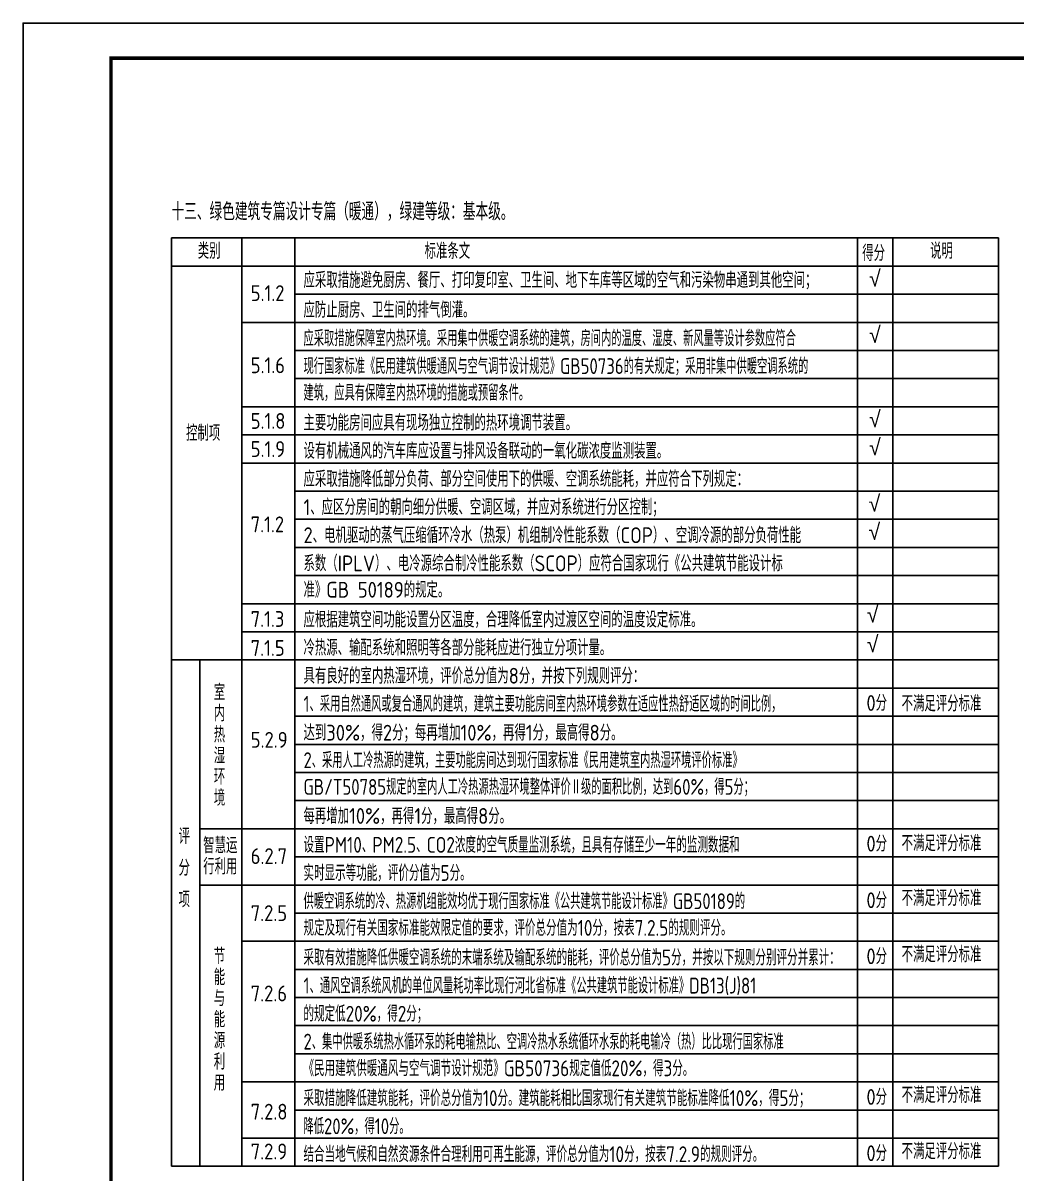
# Model space of a CAD drawing. Extents: x 1485827 to 1655027, y -76676 to -17276.
# Drawn here: x 1570927 to 1599176, y -50004 to -17276 of the extents above; entities that cross this region are included whole.
import ezdxf
from ezdxf.enums import TextEntityAlignment as Align

# ---------------------------------------------------------------- set-up
doc = ezdxf.new("R2010")
doc.units = 0
doc.header["$LTSCALE"] = 1000
doc.header["$MEASUREMENT"] = 0
doc.layers.add('PUB_TEXT', color=7, linetype='Continuous')
doc.layers.add('TK', color=4, linetype='Continuous')
doc.styles.add('HZTXT1', font='romans.shx', dxfattribs={"width": 0.7, "bigfont": 'GBHZFS.SHX'})
doc.styles.get("Standard").update_dxf_attribs({"font": 'gbenor.shx', "bigfont": 'gbcbig.shx'})
doc.styles.add('工程字', font='gbenor.shx', dxfattribs={"bigfont": 'gbcbig.shx'})

# ---------------------------------------------------------------- blocks, each defined once
blk = doc.blocks.new('*U28')
at = {"color": 3}
blk.add_lwpolyline([(-84100, 0), (0, 0), (0, 59400), (-84100, 59400)], close=True, dxfattribs=at)
at = {"color": 3, "const_width": 100}
blk.add_lwpolyline([(-81600, 1000), (-1000, 1000), (-1000, 58400), (-81600, 58400)], close=True, dxfattribs=at)
at = {"layer": 'TK', "color": 4, "style": 'HZTXT1'}
for tag, height, width, p in [('项目负责1', 400, 0.6, (-4500, 19196)), ('项目负责2', 400, 0.6, (-4500, 18296)), ('专责', 400, 0.6, (-4500, 17396)), ('审定', 400, 0.6, (-4500, 16496)), ('审核', 400, 0.6, (-4500, 15596)), ('校对', 400, 0.6, (-4500, 14696)), ('设计', 400, 0.6, (-4500, 13796)), ('绘图', 400, 0.6, (-4500, 12896)), ('建设单位', 450, 0.6, (-4500, 11050)), ('工号', 400, 0.5, (-5501, 3507)), ('版次', 400, 0.7, (-2138, 3498)), ('阶段', 400, 0.7, (-2138, 2498)), ('比例', 400, 0.7, (-5491, 1513)), ('日期', 400, 0.7, (-2138, 1498))]:
    blk.add_attdef(tag, text='', height=height, dxfattribs=dict(at, width=width)).set_placement(p, align=Align.MIDDLE)
at = {"layer": 'TK', "color": 1, "lineweight": -3, "style": 'HZTXT1', "width": 0.6}
blk.add_attdef('工程名称', text='', height=450, dxfattribs=at).set_placement((-4500, 9050), align=Align.MIDDLE)
at = {"layer": 'TK', "color": 4, "lineweight": -3, "style": 'HZTXT1', "width": 0.6}
blk.add_attdef('子项名称', text='', height=450, dxfattribs=at).set_placement((-4500, 7050), align=Align.MIDDLE)
at = {"layer": 'TK', "color": 1, "lineweight": -3, "width": 0.6, "flags": 104}
blk.add_attdef('图名', text='', height=400, dxfattribs=at).set_placement((-4558, 4958), align=Align.MIDDLE_CENTER)
at = {"layer": 'TK', "color": 1, "style": 'HZTXT1', "width": 0.7}
blk.add_attdef('图号', text='', height=400, dxfattribs=at).set_placement((-5491, 2513), align=Align.MIDDLE)

msp = doc.modelspace()

# ---------------------------------------------------------------- linework, layer by layer
at = {"layer": 'PUB_TEXT'}
for p, q in [((1575147.8, -23387.5, 0), (1598647.7, -23387.5, 0)), ((1575147.8, -23387.5, 0), (1575147.8, -49786.4, 0)), ((1577147.8, -23387.5, 0), (1577147.8, -49786.3, 0)), ((1578647.8, -23387.5, 0), (1578647.8, -49786.2, 0)), ((1594647.6, -23387.5, 0), (1594644.4, -49786.2, 0)), ((1595647.6, -23387.5, 0), (1595644.4, -49786.2, 0)), ((1598647.7, -23387.5, 0), (1598647.7, -49786.1, 0)), ((1575147.8, -24187.5, 0), (1598647.7, -24187.5, 0)), ((1578647.8, -24987.5, 0), (1598647.7, -24987.5, 0)), ((1577147.8, -25787.5, 0), (1598647.7, -25787.5, 0)), ((1578647.8, -26587.5), (1598647.7, -26587.5, 0)), ((1578647.8, -27387.5, 0), (1598647.7, -27387.5, 0)), ((1577147.8, -28187.5, 0), (1598647.7, -28187.5, 0)), ((1577147.8, -28987.5, 0), (1598647.7, -28987.5, 0)), ((1577147.8, -29787.5, 0), (1598647.7, -29787.5, 0)), ((1578647.8, -30587.5, 0), (1598647.7, -30587.5, 0)), ((1578647.8, -31387.5, 0), (1598647.7, -31387.5, 0)), ((1578647.8, -32187.5, 0), (1598647.7, -32187.5, 0)), ((1578647.8, -32987.5, 0), (1598647.7, -32987.5, 0)), ((1577147.8, -33787.6, 0), (1598647.7, -33787.6, 0)), ((1577147.8, -34587.6, 0), (1598647.7, -34587.6, 0)), ((1575147.8, -35387.2, 0), (1598647.7, -35387.3, 0)), ((1575947.9, -35384.2, 0), (1575947.9, -49786.4, 0)), ((1578647.8, -36186.8, 0), (1598647.7, -36186.8, 0)), ((1578647.8, -36986.8, 0), (1598647.7, -36986.8, 0)), ((1578647.8, -37786.8, 0), (1598647.7, -37786.8, 0)), ((1578647.8, -38586.8, 0), (1598647.7, -38586.8, 0)), ((1578647.8, -39386.8, 0), (1598647.7, -39386.8, 0)), ((1575947.9, -40186.8, 0), (1598647.7, -40186.8, 0)), ((1578647.8, -40986.8, 0), (1598647.7, -40986.8, 0)), ((1575947.9, -41786.8, 0), (1598647.7, -41786.8, 0)), ((1578647.8, -42586.5, 0), (1598647.7, -42586.5, 0)), ((1577147.8, -43386.6, 0), (1598647.7, -43386.5, 0)), ((1578647.8, -44186.5, 0), (1598647.7, -44186.5, 0)), ((1578647.8, -44986.5, 0), (1598647.7, -44986.5, 0)), ((1578647.8, -45786.5, 0), (1598647.7, -45786.5, 0)), ((1578647.8, -46586.5, 0), (1598647.7, -46586.5, 0)), ((1577147.8, -47386.4, 0), (1598647.7, -47386.4, 0)), ((1578647.8, -48186.2, 0), (1598647.7, -48186.3, 0)), ((1598647.7, -48986.1, 0), (1577147.8, -48986.3, 0)), ((1598647.7, -49786.1, 0), (1575147.8, -49786.4, 0))]:
    msp.add_line(p, q, dxfattribs=at)

# ---------------------------------------------------------------- block references
msp.add_blockref('*U28', (1655026.6, -76675.7))

# ---------------------------------------------------------------- texts
at = {"insert": (1575147.4, -22387.5, 0), "char_height": 500, "width": 20000, "attachment_point": 1, "style": '工程字'}
msp.add_mtext('十三、绿色建筑专篇设计专篇（暖通），绿建等级：基本级。', dxfattribs=at)
at = {"char_height": 450, "attachment_point": 1, "style": '工程字'}
for s, insert, width, line_spacing_factor in [('室内热湿环境', (1576347.9, -36081.5, 0), 500, 0.8), ('评分项', (1575347.8, -40172.8, 0), 500, 1.2), ('智慧运行利用', (1576047.9, -40433.8, 0), 1200, 0.8), ('节能与能源利用', (1576347.9, -43583.7, 0), 500, 0.8)]:
    msp.add_mtext(s, dxfattribs=dict(at, insert=insert, width=width, line_spacing_factor=line_spacing_factor))
at = {"layer": 'PUB_TEXT', "style": '工程字'}
for s, p in [('类别', (1575893.8, -23981.2, 0)), ('标准条文', (1582339.8, -23984.3, 0)), ('得分', (1594779, -24042.8, 0)), ('说明', (1596706.8, -23981.2, 0)), ('应采取措施避免厨房、餐厅、打印复印室、卫生间、地下车库等区域的空气和污染物串通到其他空间；', (1578897.8, -24810.2, 0)), ('√', (1594974.4, -24767.9, 0)), ('5.1.2', (1577397.8, -25181.5, 0)), ('应防止厨房、卫生间的排气倒灌。', (1578897.8, -25657.5, 0)), ('√', (1594974.4, -26367.9, 0)), ('5.1.6', (1577397.8, -27233.2, 0)), ('5.1.8', (1577397.8, -28815.7, 0)), ('主要功能房间应具有现场独立控制的热环境调节装置。', (1578897.8, -28865.8, 0)), ('√', (1594974.4, -28767.9, 0)), ('控制项', (1575559.5, -29158.6, 0)), ('√', (1594974.4, -29567.9, 0)), ('5.1.9', (1577397.8, -29615.7, 0)), ('设有机械通风的汽车库应设置与排风设备联动的一氧化碳浓度监测装置。', (1578897.8, -29665.8, 0)), ('应采取措施降低部分负荷、部分空间使用下的供暖、空调系统能耗，并应符合下列规定：', (1578897.8, -30465.8, 0)), ('√', (1594960.5, -31167.9, 0)), ('1、应区分房间的朝向细分供暖、空调区域，并应对系统进行分区控制；', (1578897.8, -31265.8, 0)), ('7.1.2', (1577397.8, -31756.6, 0)), ('2、电机驱动的蒸气压缩循环冷水（热泵）机组制冷性能系数（COP）、空调冷源的部分负荷性能', (1578897.8, -32065.8, 0)), ('√', (1594960.5, -31967.9, 0)), ('系数（IPLV）、电冷源综合制冷性能系数（SCOP）应符合国家现行《公共建筑节能设计标', (1578897.8, -32865.8, 0)), ('准》GB 50189的规定。', (1578897.8, -33616.7, 0)), ('7.1.3', (1577397.8, -34447.9, 0)), ('应根据建筑空间功能设置分区温度，合理降低室内过渡区空间的温度设定标准。', (1578897.8, -34464, 0)), ('√', (1594910.5, -34320.3, 0)), ('√', (1594910.5, -35166, 0)), ('7.1.5', (1577397.8, -35272, 0)), ('冷热源、输配系统和照明等各部分能耗应进行独立分项计量。', (1578897.8, -35262.1, 0)), ('具有良好的室内热湿环境，评价总分值为8分，并按下列规则评分：', (1578897.8, -36062.1, 0)), ('0分', (1594897.3, -36835.9, 0)), ('不满足评分标准', (1595897.3, -36851.2, 0)), ('达到30%%%，得2分；每再增加10%%%，再得1分，最高得8分。', (1578897.8, -37681.1, 0)), ('5.2.9', (1577397.8, -37882.8, 0)), ('每再增加10%%%，再得1分，最高得8分。', (1578897.8, -40048.7, 0)), ('0分', (1594897.3, -40835.9, 0)), ('不满足评分标准', (1595897.3, -40825.4, 0)), ('6.2.7', (1577397.8, -41190.9, 0)), ('不满足评分标准', (1595897.3, -42384.6, 0)), ('0分', (1594897.3, -42445, 0)), ('7.2.5', (1577397.8, -42811.8, 0)), ('不满足评分标准', (1595897.3, -43984.6, 0)), ('0分', (1594897.3, -44038.6, 0)), ('7.2.6', (1577397.8, -45095.9, 0)), ('0分', (1594897.3, -48038.3, 0)), ('不满足评分标准', (1595897.3, -47984.3, 0)), ('7.2.8', (1577397.8, -48457.7, 0)), ('不满足评分标准', (1595897.3, -49584.2, 0)), ('7.2.9', (1577397.8, -49588.8, 0)), ('0分', (1594897.3, -49638.2, 0))]:
    msp.add_text(s, height=450, dxfattribs=at).set_placement(p)
for s, width, p in [('应采取措施保障室内热环境。采用集中供暖空调系统的建筑，房间内的温度、湿度、新风量等设计参数应符合', 0.9, (1578897.8, -26465.8, 0)), ('现行国家标准《民用建筑供暖通风与空气调节设计规范》GB50736的有关规定；采用非集中供暖空调系统的', 0.9, (1578897.8, -27256.5, 0)), ('建筑，应具有保障室内热环境的措施或预留条件。', 0.9, (1578897.8, -28015.6, 0)), ('1、采用自然通风或复合通风的建筑，建筑主要功能房间室内热环境参数在适应性热舒适区域的时间比例，', 0.9, (1578897.8, -36862.1, 0)), ('2、采用人工冷热源的建筑，主要功能房间达到现行国家标准《民用建筑室内热湿环境评价标准》', 0.9, (1578897.8, -38462.1, 0)), ('GB/T50785规定的室内人工冷热源热湿环境整体评价Ⅱ级的面积比例，达到60%%%，得5分；', 0.9, (1578897.8, -39220.9, 0)), ('设置PM10、PM2.5、CO2浓度的空气质量监测系统，且具有存储至少一年的监测数据和', 0.925, (1578897.8, -40869.6, 0)), ('实时显示等功能，评价分值为5分。 ', 0.925, (1578897.8, -41669.6, 0)), ('供暖空调系统的冷、热源机组能效均优于现行国家标准《公共建筑节能设计标准》GB50189的', 0.9, (1578897.8, -42472.3, 0)), ('规定及现行有关国家标准能效限定值的要求，评价总分值为10分，按表7.2.5的规则评分。', 0.925, (1578897.8, -43231.1, 0)), ('采取有效措施降低供暖空调系统的末端系统及输配系统的能耗，评价总分值为5分，并按以下规则分别评分并累计：', 0.925, (1578897.8, -44072.3, 0)), ('1、通风空调系统风机的单位风量耗功率比现行河北省标准《公共建筑节能设计标准》DB13(J)81', 0.9, (1578897.8, -44872.3, 0)), ('的规定低20%%%，得2分；', 0.925, (1578897.8, -45672.3, 0)), ('2、集中供暖系统热水循环泵的耗电输热比、空调冷热水系统循环水泵的耗电输冷（热）比比现行国家标准', 0.9, (1578897.8, -46465.6, 0)), ('《民用建筑供暖通风与空气调节设计规范》GB50736规定值低20%%%，得3分。', 0.925, (1578897.8, -47224.4, 0)), ('采取措施降低建筑能耗，评价总分值为10分。建筑能耗相比国家现行有关建筑节能标准降低10%%%，得5分； ', 0.925, (1578897.8, -48072.1, 0)), ('降低20%%%，得10分。 ', 0.9, (1578897.8, -48872.1, 0)), ('结合当地气候和自然资源条件合理利用可再生能源，评价总分值为10分，按表7.2.9的规则评分。 ', 0.925, (1578897.8, -49666.5, 0))]:
    msp.add_text(s, height=450, dxfattribs=dict(at, width=width)).set_placement(p)

doc.saveas('drawing.dxf')
